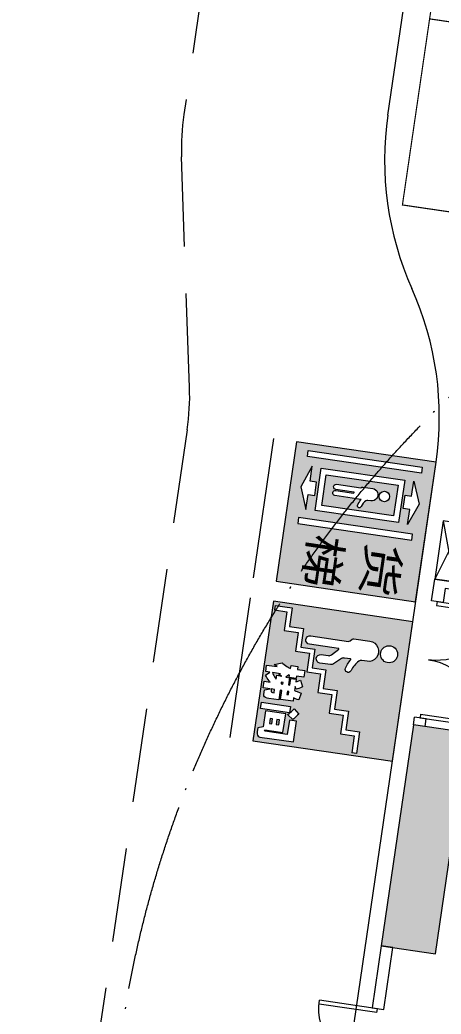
# Model space of a CAD drawing. Header units: inches. Extents: x -414268 to 632271, y -366004 to 318730.
# Drawn here: x 130956 to 136339, y 153112 to 165800 of the extents above; entities that cross this region are included whole.
import ezdxf

# ---------------------------------------------------------------- set-up
doc = ezdxf.new("R2010")
doc.units = ezdxf.units.IN
doc.header["$LTSCALE"] = 1200
doc.header["$MEASUREMENT"] = 0
doc.linetypes.add('DASHEDX2', pattern=[1.5, 1, -0.5])
doc.linetypes.add('DOTE', pattern=[2.4200000000000004, 2, -0.2, 0.02, -0.2])
doc.layers.get('0').update_dxf_attribs({"linetype": 'CONTINUOUS', "lineweight": 0})
for name, color, linetype, lineweight in [('0--PAI--', 7, 'CONTINUOUS', 0), ('0--PAI--BLUE', 5, 'CONTINUOUS', 0), ('0--底牌颜色', 5, 'CONTINUOUS', 0), ('0--挡车架', 7, 'CONTINUOUS', 0), ('0--灯箱字(黄底黑字)', 7, 'CONTINUOUS', 0), ('0--路缘线', 1, 'CONTINUOUS', 0), ('0－－车位', 4, 'CONTINUOUS', 0), ('7', 7, 'CONTINUOUS', 0), ('COL-HATCH', 7, 'CONTINUOUS', 0), ('COLUMN', 7, 'CONTINUOUS', 0), ('DOTE', 7, 'DOTE', 0), ('WALL', 7, 'CONTINUOUS', 0), ('WINDOW', 7, 'CONTINUOUS', 0), ('消火栓', 7, 'CONTINUOUS', 0)]:
    doc.layers.add(name, color=color, linetype=linetype, lineweight=lineweight)
doc.styles.add('-文鼎特粗黑简', font='simhei.ttf', dxfattribs={"width": 0.5})

# ---------------------------------------------------------------- blocks, each defined once
blk = doc.blocks.new('A$C47DC52A3')
at = {"layer": 'DOTE'}
blk.add_circle((13968.80007173077, 13968.80005914877), 13968.79999999996, dxfattribs=at)
blk = doc.blocks.new('_A0LCF')
for p, q in [((-0.5000000000007498, 0), (-0.5000000000007498, 0.5000000000012996)), ((-0.4666666666673632, 0), (-0.4666666666673632, 0.498887651571121)), ((0.4666666666674131, 6.315935428982458e-18), (0.4666666666674132, 0.4988876515711244)), ((0.5000000000007998, 0), (0.5000000000007999, 0.5000000000012996)), ((-0.4666666666673632, 0), (-0.5000000000007498, 0)), ((0.5000000000007998, 0), (0.4666666666674131, 0))]:
    blk.add_line(p, q)
for centre, start, end in [((-0.5000000000012996, 0), 0, 89.999999999937), ((0.5000000000012996, 0), 90.00000000005723, 180)]:
    blk.add_arc(centre, 0.5000000000012996, start, end)
blk = doc.blocks.new('HR')
at = {"layer": '消火栓'}
for p, q in [((-249.9999999999964, 0), (-249.9999999999964, 749.9999999999986)), ((-249.9999999999964, -1.818989403545856e-12), (0, 749.9999999999986)), ((0, 0), (-249.9999999999964, 749.9999999999986)), ((-249.9999999999964, 749.9999999999986), (0, 749.9999999999986)), ((0, 0), (0, 749.9999999999986)), ((-249.9999999999964, 0), (0, 0))]:
    blk.add_line(p, q, dxfattribs=at)
blk = doc.blocks.new('_A0XEK')
for p, q in [((-0.5000000000004998, 0), (-0.5000000000004998, 0.5000000000010497)), ((-0.4666666666671299, 0), (-0.4666666666671299, 0.4988876515708717)), ((0.4666666666671798, 6.315935428979301e-18), (0.4666666666671799, 0.498887651570875)), ((0.5000000000005499, 0), (0.50000000000055, 0.5000000000010497)), ((-0.4666666666671299, 0), (-0.5000000000004998, 0)), ((0.5000000000005499, 0), (0.4666666666671798, 0))]:
    blk.add_line(p, q)
for centre, start, end in [((-0.5000000000010497, 0), 0, 89.999999999937), ((0.5000000000010497, 0), 90.00000000005723, 180)]:
    blk.add_arc(centre, 0.5000000000010497, start, end)
blk = doc.blocks.new('A$C6F4820FC')
at = {"layer": '0--挡车架'}
h = blk.add_hatch(color=256, dxfattribs=at)
h.paths.add_polyline_path([(2017.784217856827, 79.3952663297232, 0.3952043560108401), (2017.78421785311, 169.3952663332057), (1617.474230922457, 169.3952663332057), (1617.474230922458, 79.39526633119387), (1684.499301437642, 79.39526633119385)])
h.paths.add_polyline_path([(818.9364171714836, 169.3952663332057), (818.9364171714836, 79.39526633119385), (1216.632018534735, 79.39526633119385), (1216.632018534736, 169.3952663332057)])
h.paths.add_polyline_path([(418.094204783764, 79.39526633119385), (418.0942047837638, 169.3952663332057), (351.0691342685791, 169.3952663332057), (17.78421785310638, 169.395266333202, 0.3952043560108128), (17.78421784939219, 79.39526632972411)])
h = blk.add_hatch(color=256, dxfattribs=at)
h.paths.add_polyline_path([(1617.474230922457, 169.3952663332057), (1684.499301437642, 169.3952663332057), (1684.499301437642, 248.7905199443812), (1617.474230922457, 248.7905199443812)])
h.paths.add_polyline_path([(1638.848788944474, 209.0928931387934, -1), (1663.124743415625, 209.0928931387934, -1)], flags=16)
h.paths.add_polyline_path([(1617.474230922457, 1.272001827601343e-05), (1684.499301437642, 1.272001827601343e-05), (1684.499301437642, 79.39526633119387), (1617.474230922457, 79.39526633119384)])
h.paths.add_polyline_path([(1638.848788944473, 39.69763952560606, -1), (1663.124743415624, 39.69763952560606, -1)], flags=16)
h.paths.add_polyline_path([(351.069134268579, 248.7905199443813), (351.0691342685791, 169.3952663332057), (418.0942047837639, 169.3952663332057), (418.0942047837638, 248.7905199443812)])
h.paths.add_polyline_path([(396.7196467617473, 209.0928931387934, 1), (372.4436922905957, 209.0928931387934, 1)], flags=16)
h.paths.add_polyline_path([(418.0942047837639, 79.39526633119387), (351.0691342685791, 79.39526633119387), (351.0691342685791, 1.272001827601343e-05), (418.0942047837639, 1.272001827601343e-05)])
h.paths.add_polyline_path([(372.4436922905957, 39.69763952560606, -1), (396.7196467617473, 39.69763952560606, -1)], flags=16)
h = blk.add_hatch(color=40, dxfattribs=at)
h.paths.add_polyline_path([(1216.632018534736, 169.3952663332056), (1216.632018534735, 79.39526633119385), (1617.474230922457, 79.39526633119385), (1617.474230922457, 169.3952663332056)])
h.paths.add_polyline_path([(818.9364171714836, 79.39526633119385), (818.9364171714836, 169.3952663332057), (418.0942047837639, 169.3952663332057), (418.0942047837639, 79.39526633119385)])
for p, q in [((17.78421785310638, 169.395266333202), (418.0942047837639, 169.3952663332057)), ((818.9364171714838, 169.3952663332057), (1216.632018534736, 169.3952663332057)), ((1617.474230922457, 169.3952663332057), (2017.78421785311, 169.3952663332057)), ((17.78421784939155, 79.39526632972411), (418.0942047837639, 79.39526633119385)), ((818.9364171714838, 79.39526633119385), (1216.632018534735, 79.39526633119385)), ((1617.474230922457, 79.39526633119385), (2017.784217856827, 79.3952663297232))]:
    blk.add_line(p, q, dxfattribs=at)
for points in [[(418.0942047837639, 169.3952663332057), (351.0691342685791, 169.3952663332057), (351.0691342685791, 248.7905199443812), (418.0942047837639, 248.7905199443812)], [(1617.474230922457, 169.3952663332057), (1684.499301437642, 169.3952663332057), (1684.499301437642, 248.7905199443812), (1617.474230922457, 248.7905199443812)], [(418.0942047837639, 79.39526633119385), (351.0691342685791, 79.39526633119385), (351.0691342685791, 1.272001827601343e-05), (418.0942047837639, 1.272001827601343e-05)], [(1617.474230922457, 79.39526633119385), (1684.499301437642, 79.39526633119385), (1684.499301437642, 1.272001827601343e-05), (1617.474230922457, 1.272001827601343e-05)]]:
    blk.add_lwpolyline(points, close=True, dxfattribs=at)
at = {"layer": '0--挡车架', "color": 0}
for points in [[(818.9364171714838, 169.3952663332057), (818.9364171714838, 79.39526633119385), (418.0942047837639, 79.39526633119385), (418.0942047837639, 169.3952663332057)], [(1617.474230922457, 169.3952663332057), (1617.474230922457, 79.39526633119385), (1216.632018534735, 79.39526633119385), (1216.632018534736, 169.3952663332057)]]:
    blk.add_lwpolyline(points, close=True, dxfattribs=at)
at = {"layer": '0--挡车架'}
for centre in [(384.5816695261715, 209.0928931387934), (1650.986766180049, 209.0928931387934), (384.5816695261715, 39.69763952560606), (1650.986766180049, 39.69763952560606)]:
    blk.add_circle(centre, 12.13797723557582, dxfattribs=at)
for centre, start, end in [((65.82469069586296, 124.3952663294804), 136.8717046789877, 223.1282953162828), ((1969.743745010358, 124.3952663294804), 316.871704683716, 43.12829532101674)]:
    blk.add_arc(centre, 65.82466886578737, start, end, dxfattribs=at)
blk = doc.blocks.new('A$C001A7B1A')
at = {"layer": '0－－车位', "const_width": 15}
blk.add_lwpolyline([(2407.499988817268, 5307.500045389108), (7.499988817267877, 5307.500045389108), (7.499988817267877, 7.500045389109687), (2407.499988817268, 7.500045389109687)], close=True, dxfattribs=at)
at = {"layer": '0--挡车架'}
blk.add_blockref('A$C6F4820FC', (189.7157709641579, 883.1047790596294), dxfattribs=at)
blk = doc.blocks.new('A$C345525A8')
at = {"layer": '0--PAI--BLUE'}
h = blk.add_hatch(color=256, dxfattribs=at)
h.paths.add_polyline_path([(2.405579289188609e-05, 700.0000090901085), (2.405579289188609e-05, 100.0000090901085), (600.0000240557929, 100.0000090901085), (600.0000240557929, 700.0000090901085)])
h.paths.add_polyline_path([(590.0000240557929, 544.0000090901049), (496.0000240557856, 544.0000090901049), (496.0000240557856, 484.0000090901049), (416.0000240557856, 484.0000090901049), (416.0000240557856, 424.0000090901049), (336.0000240557856, 424.0000090901049), (336.0000240557856, 364.0000090901049), (256.0000240557856, 364.0000090901049), (256.0000240557856, 304.0000090901049), (176.0000240557856, 304.0000090901049), (176.0000240557856, 244.0000090901049), (96.00002405578562, 244.0000090901049), (96.00002405578562, 184.0000090901049), (16.00002405578562, 184.0000090901049), (16.00002405578562, 110.0000090901085), (36.00002405578562, 110.0000090901085), (36.00002405578562, 164.0000090901049), (116.0000240557856, 164.0000090901049), (116.0000240557856, 224.0000090901049), (196.0000240557856, 224.0000090901049), (196.0000240557856, 284.0000090901049), (276.0000240557856, 284.0000090901049), (276.0000240557856, 344.0000090901049), (356.0000240557856, 344.0000090901049), (356.0000240557856, 404.0000090901049), (436.0000240557856, 404.0000090901049), (436.0000240557856, 464.0000090901049), (516.0000240557856, 464.0000090901049), (516.0000240557856, 524.0000090901049), (590.0000240557929, 524.0000090901049)], flags=16)
h.paths.add_polyline_path([(431.6730947455653, 236.7470913468824), (459.4488462519075, 236.7470913468824), (459.4488462519075, 112.1682407861699), (431.6730947455726, 112.1682407861699)], flags=16)
h.paths.add_polyline_path([(466.2837170414277, 134.8541948960592), (535.1656418067068, 134.8541948960592), (541.8066155525448, 112.1682407861699), (549.950291386871, 112.1682407861699), (559.5966693096634, 112.6045091344349), (567.3525510566396, 113.9133141792372), (573.2664108886966, 116.0946559205731), (577.2897745449445, 119.1485343584427), (579.4711162862804, 123.0264752319272), (579.9073846345418, 126.1773021916342), (579.9073846345418, 271.2122908599849), (490.0845791524407, 271.2122908599849), (490.0845791524407, 240.7704550031231), (552.1316331281996, 240.7704550031231), (552.1316331281996, 146.0032749073289), (549.3201259949274, 142.6585509039469), (545.975401991549, 142.6585509039469), (545.9754019915417, 221.2838021138596), (466.2837170414277, 221.2838021138596)], flags=16)
h.paths.add_polyline_path([(446.166898760217, 248.8171823156081), (439.8167705798842, 253.42223710287), (458.9641036427201, 276.2051397345967), (465.1688090402968, 271.5516106864161), (471.9552055688982, 266.3648647681257), (477.6751683572875, 261.90523276362), (482.280223144553, 258.1727146728881), (485.7218956697689, 255.2642590177747), (468.9498013919438, 230.4454374274719), (467.8833676517388, 231.3664483849243), (462.9874672989608, 235.5837090848363), (457.752247119759, 239.8979183065894), (452.177707114126, 244.30907605018)], flags=16)
h.paths.add_polyline_path([(300.3563219171774, 210.0862478416711), (301.3742813964636, 209.2621854060562), (305.833913400973, 205.2872960107343), (311.3599791456872, 199.9551273096913), (312.523361407737, 214.5943541070992), (342.4804546554078, 214.5943541070992), (342.4804546554078, 220.7505852437571), (314.3653833226417, 220.7505852437571), (314.3653833226417, 244.5999216156924), (325.1751435074766, 244.5999216156924), (322.3151621132856, 250.1259873604067), (318.8734895880625, 256.3306927579833), (315.189445758253, 262.7292951992349), (342.6258774381567, 276.2051397345967), (342.7228259599942, 276.0597169518405), (347.2309322254296, 267.7221440738467), (350.9149760552391, 260.7903247624927), (353.7749574494374, 255.1673104959373), (355.7624021470983, 250.9015755351065), (345.6312816151185, 244.5999216156924), (361.9186332837562, 244.5999216156924), (363.8576037204912, 249.8836160558167), (365.7480998963147, 256.0883214533933), (366.6691108537707, 259.2876226740154), (368.2687614640818, 265.9285964198607), (369.9168863353116, 273.8783752105046), (399.7285568002335, 267.7221440738467), (399.6800825393148, 267.479772769253), (398.1773804508412, 260.2086336314678), (396.5777298405301, 253.3252885810325), (394.8811307083815, 246.7327890961096), (394.2024910555192, 244.5999216156924), (408.8417178529198, 244.5999216156924), (408.8417178529198, 190.7934919960826), (370.25620616175, 190.7934919960826), (370.25620616175, 183.2799815537037), (412.1864418563055, 183.2799815537073), (412.1864418563055, 140.8165289890421), (411.7986477689556, 133.7392868949319), (410.2474714195632, 126.6135705399029), (407.4359642862837, 121.3783503606974), (403.412600630043, 118.0821006182341), (398.2258547117526, 116.6763470515943), (378.0605621696304, 116.6763470515943), (370.25620616175, 141.1558488154697), (370.25620616175, 110.8594357413676), (342.4804546554078, 110.8594357413676), (342.4804546554078, 136.6477425500452), (339.8143703048845, 133.351492807582), (337.6330285635486, 130.9762540225711), (333.0279737762903, 126.4196734962279), (327.7442793361624, 121.8630929698811), (321.878893765017, 117.3549867044567), (315.3348685410092, 112.8468804390286), (300.3563219171774, 128.1647468892952), (300.3563219171774, 110.8594357413676), (272.5805704108352, 110.8594357413676), (272.5805704108352, 156.6676123094112), (271.9504050188916, 155.5042300473688), (268.6056810155133, 149.396473171626), (265.0670599684527, 142.9978707303781), (253.2878145652503, 174.3122432837699), (255.7600018720914, 178.4325554618481), (259.5409942237384, 185.0735292076934), (262.8857182271167, 191.4236573880262), (265.7941738822337, 197.4829400028466), (268.2663611890821, 203.2998513130733), (269.8175375384744, 207.2747407083953), (272.0958278016478, 214.1096114979118), (259.1047258754697, 214.1096114979118), (259.1047258754697, 243.2426423099714), (272.5805704108352, 243.2426423099714), (272.5805704108352, 274.7509119070382), (300.3563219171774, 274.7509119070382), (300.3563219171774, 243.2426423099714), (310.3420196663938, 243.2426423099714), (310.3420196663938, 214.1096114979118), (300.3563219171701, 214.1096114979118)], flags=16)
h.paths.add_polyline_path([(495.3682735925686, 187.9819848628067), (516.8423711794894, 187.9819848628067), (516.8423711794894, 198.7917450476452), (495.3682735925686, 198.7917450476452)], flags=0)
h.paths.add_polyline_path([(495.3682735925686, 158.6550570070722), (516.8423711794894, 158.6550570070722), (516.8423711794894, 169.4648171919143), (495.3682735925686, 169.4648171919143)], flags=0)
h.paths.add_polyline_path([(383.7320506971009, 220.7505852437571), (370.25620616175, 220.7505852437571), (370.25620616175, 214.5943541070992), (383.7320506971082, 214.5943541070992)], flags=0)
h.paths.add_polyline_path([(384.4106903499633, 152.304928826743), (384.4106903499633, 159.4791194426907), (370.25620616175, 159.4791194426907), (370.25620616175, 145.3246352544666), (377.4303967776941, 145.3246352544666), (382.1808743477159, 146.6819145601876)], flags=0)
h.paths.add_polyline_path([(335.1608412567002, 183.2799815537073), (342.4804546554078, 183.2799815537073), (342.4804546554078, 190.7934919960826), (335.7910066486511, 190.7934919960826)], flags=0)
h.paths.add_polyline_path([(308.4999977514963, 159.4791194426907), (310.0026998399699, 181.7772794652301), (305.0098509653544, 168.7861775390556), (304.5251083561743, 169.4648171919143), (300.3563219171774, 175.1363057193848), (300.3563219171774, 139.847043770671), (305.4945935745418, 142.9493964694593), (311.9901445376308, 147.2151314302937), (317.4192617605077, 151.1415465646969), (321.8304195040982, 154.8255903945064), (326.338525769519, 159.4791194426907)], flags=0)
edge = h.paths.add_edge_path(flags=16)
edge.add_line((158.7598999313486, 404.2981192661282), (158.7598999313486, 278.7236530746231))
edge.add_arc((140.6158999313411, 278.7236530746231), 18.14400000000387, -180, 0, ccw=False)
edge.add_line((122.4718999313336, 278.7236530746231), (122.4718999313336, 441.2037816170305))
edge.add_arc((113.4718999313336, 441.2037816170305), 9, 359.9999999999971, 404.9999999999749)
edge.add_line((119.8358609620191, 447.5677426477087), (111.225653560643, 456.1779500490811))
edge.add_arc((117.5896145913284, 462.541911079752), 8.999999999997097, 179.9999999999645, 224.9999999999555, ccw=False)
edge.add_line((108.5896145913284, 462.5419110797593), (108.5896145913284, 531.6818303194341))
edge.add_arc((151.8187572613388, 531.6818303194304), 43.22914267000306, -5.5138116294983774e-12, 179.9999999999956, ccw=False)
edge.add_line((195.0478999313345, 531.6818303194268), (195.0478999313345, 509.8407526930168))
edge.add_arc((213.0478999313054, 509.8407526931078), 17.99999999996362, 180.0000000002891, 223.7430230016594)
edge.add_arc((278.242311893955, 572.2356126503437), 108.2409546726554, 223.7430230013552, 251.0649638547712)
edge.add_arc((240.5128038934417, 457.2642605388428), 12.85450880957776, -80.86321042777348, 78.30440369579571, ccw=False)
edge.add_arc((262.822028152812, 560.0014307051206), 117.1944986343046, 236.3285316040484, 260.0409935117252, ccw=False)
edge.add_arc((196.8478999313083, 460.9706016131749), 1.79999999998124, 56.3285316037433, 179.9999999997503)
edge.add_line((195.04789993132, 460.9706016131859), (195.0478999313273, 434.9401547012421))
edge.add_arc((213.0478999313345, 434.9401547012385), 18, 179.9999999999874, 220.7429166670534)
edge.add_line((199.4102777338267, 423.1921650520198), (226.0638219926914, 392.2514698624618))
edge.add_arc((213.335899931335, 379.5235478011055), 17.99999999999999, -1.1311840353300795e-11, 44.99999999999028, ccw=False)
edge.add_line((231.335899931335, 379.5235478011018), (231.335899931335, 333.977766748445))
edge.add_arc((213.1918999313348, 333.9777667484414), 18.14399999999659, -179.99999999999466, 5.115907697472721e-12, ccw=False)
edge.add_line((195.0478999313345, 333.9777667484414), (195.0478999313127, 364.8998595557241))
edge.add_arc((177.04789993132, 364.8998595557059), 18, 4.99389492385525e-11, 45.0000000000233)
edge.add_line((189.7758219926691, 377.6277816170696), (161.8326921374755, 405.5709114722631))
edge.add_arc((160.5598999313443, 404.2981192661282), 1.799999999996751, 45.0000000000998, 180.0000000000109)
edge = h.paths.add_edge_path(flags=16)
edge.add_arc((151.8187572613388, 620.1989729894267), 36.2879999999912, 0, 360)
at = {"layer": '0--PAI--'}
for p, q in [((590.0000240557929, 544.0000090901049), (590.0000240557929, 524.0000090901049)), ((16.00002405578562, 110.0000090901085), (36.00002405578562, 110.0000090901085))]:
    blk.add_line(p, q, dxfattribs=at)
for points in [[(2.405579289188609e-05, 700.0000090901085), (2.405579289188609e-05, 100.0000090901085), (600.0000240557929, 100.0000090901085), (600.0000240557929, 700.0000090901085)], [(300.3563219171774, 210.0862478416711), (301.3742813964636, 209.2621854060562), (305.833913400973, 205.2872960107343), (311.3599791456872, 199.9551273096913), (312.523361407737, 214.5943541070992), (342.4804546554078, 214.5943541070992), (342.4804546554078, 220.7505852437571), (314.3653833226417, 220.7505852437571), (314.3653833226417, 244.5999216156924), (325.1751435074766, 244.5999216156924), (322.3151621132856, 250.1259873604067), (318.8734895880625, 256.3306927579833), (315.189445758253, 262.7292951992349), (342.6258774381567, 276.2051397345967), (342.7228259599942, 276.0597169518405), (347.2309322254296, 267.7221440738467), (350.9149760552391, 260.7903247624927), (353.7749574494374, 255.1673104959373), (355.7624021470983, 250.9015755351065), (345.6312816151185, 244.5999216156924), (361.9186332837562, 244.5999216156924), (363.8576037204912, 249.8836160558167), (365.7480998963147, 256.0883214533933), (366.6691108537707, 259.2876226740154), (368.2687614640818, 265.9285964198607), (369.9168863353116, 273.8783752105046), (399.7285568002335, 267.7221440738467), (399.6800825393148, 267.479772769253), (398.1773804508412, 260.2086336314678), (396.5777298405301, 253.3252885810325), (394.8811307083815, 246.7327890961096), (394.2024910555192, 244.5999216156924), (408.8417178529198, 244.5999216156924), (408.8417178529198, 190.7934919960826), (370.25620616175, 190.7934919960826), (370.25620616175, 183.2799815537037), (412.1864418563055, 183.2799815537073), (412.1864418563055, 140.8165289890421), (411.7986477689556, 133.7392868949319), (410.2474714195632, 126.6135705399029), (407.4359642862837, 121.3783503606974), (403.412600630043, 118.0821006182341), (398.2258547117526, 116.6763470515943), (378.0605621696304, 116.6763470515943), (370.25620616175, 141.1558488154697), (370.25620616175, 110.8594357413676), (342.4804546554078, 110.8594357413676), (342.4804546554078, 136.6477425500452), (339.8143703048845, 133.351492807582), (337.6330285635486, 130.9762540225711), (333.0279737762903, 126.4196734962279), (327.7442793361624, 121.8630929698811), (321.878893765017, 117.3549867044567), (315.3348685410092, 112.8468804390286), (300.3563219171774, 128.1647468892952), (300.3563219171774, 110.8594357413676), (272.5805704108352, 110.8594357413676), (272.5805704108352, 156.6676123094112), (271.9504050188916, 155.5042300473688), (268.6056810155133, 149.396473171626), (265.0670599684527, 142.9978707303781), (253.2878145652503, 174.3122432837699), (255.7600018720914, 178.4325554618481), (259.5409942237384, 185.0735292076934), (262.8857182271167, 191.4236573880262), (265.7941738822337, 197.4829400028466), (268.2663611890821, 203.2998513130733), (269.8175375384744, 207.2747407083953), (272.0958278016478, 214.1096114979118), (259.1047258754697, 214.1096114979118), (259.1047258754697, 243.2426423099714), (272.5805704108352, 243.2426423099714), (272.5805704108352, 274.7509119070382), (300.3563219171774, 274.7509119070382), (300.3563219171774, 243.2426423099714), (310.3420196663938, 243.2426423099714), (310.3420196663938, 214.1096114979118), (300.3563219171701, 214.1096114979118)], [(446.166898760217, 248.8171823156081), (439.8167705798842, 253.42223710287), (458.9641036427201, 276.2051397345967), (465.1688090402968, 271.5516106864161), (471.9552055688982, 266.3648647681257), (477.6751683572875, 261.90523276362), (482.280223144553, 258.1727146728881), (485.7218956697689, 255.2642590177747), (468.9498013919438, 230.4454374274719), (467.8833676517388, 231.3664483849243), (462.9874672989608, 235.5837090848363), (457.752247119759, 239.8979183065894), (452.177707114126, 244.30907605018)], [(466.2837170414277, 134.8541948960592), (535.1656418067068, 134.8541948960592), (541.8066155525448, 112.1682407861699), (549.950291386871, 112.1682407861699), (559.5966693096634, 112.6045091344349), (567.3525510566396, 113.9133141792372), (573.2664108886966, 116.0946559205731), (577.2897745449445, 119.1485343584427), (579.4711162862804, 123.0264752319272), (579.9073846345418, 126.1773021916342), (579.9073846345418, 271.2122908599849), (490.0845791524407, 271.2122908599849), (490.0845791524407, 240.7704550031231), (552.1316331281996, 240.7704550031231), (552.1316331281996, 146.0032749073289), (549.3201259949274, 142.6585509039469), (545.975401991549, 142.6585509039469), (545.9754019915417, 221.2838021138596), (466.2837170414277, 221.2838021138596)], [(383.7320506971009, 220.7505852437571), (370.25620616175, 220.7505852437571), (370.25620616175, 214.5943541070992), (383.7320506971082, 214.5943541070992)], [(431.6730947455653, 236.7470913468824), (459.4488462519075, 236.7470913468824), (459.4488462519075, 112.1682407861699), (431.6730947455726, 112.1682407861699)], [(308.4999977514963, 159.4791194426907), (310.0026998399699, 181.7772794652301), (305.0098509653544, 168.7861775390556), (304.5251083561743, 169.4648171919143), (300.3563219171774, 175.1363057193848), (300.3563219171774, 139.847043770671), (305.4945935745418, 142.9493964694593), (311.9901445376308, 147.2151314302937), (317.4192617605077, 151.1415465646969), (321.8304195040982, 154.8255903945064), (326.338525769519, 159.4791194426907)], [(335.1608412567002, 183.2799815537073), (342.4804546554078, 183.2799815537073), (342.4804546554078, 190.7934919960826), (335.7910066486511, 190.7934919960826)], [(495.3682735925686, 187.9819848628067), (516.8423711794894, 187.9819848628067), (516.8423711794894, 198.7917450476452), (495.3682735925686, 198.7917450476452)], [(495.3682735925686, 158.6550570070722), (516.8423711794894, 158.6550570070722), (516.8423711794894, 169.4648171919143), (495.3682735925686, 169.4648171919143)], [(384.4106903499633, 152.304928826743), (384.4106903499633, 159.4791194426907), (370.25620616175, 159.4791194426907), (370.25620616175, 145.3246352544666), (377.4303967776941, 145.3246352544666), (382.1808743477159, 146.6819145601876)]]:
    blk.add_lwpolyline(points, close=True, dxfattribs=at)
blk.add_lwpolyline([(158.7598999313486, 404.2981192661282), (158.7598999313486, 278.7236530746231, -0.9999999999999999), (122.4718999313336, 278.7236530746231), (122.4718999313336, 441.2037816170305, 0.1989123673795435), (119.8358609620191, 447.5677426477087), (111.225653560643, 456.1779500490811, -0.1989123673795669), (108.5896145913284, 462.5419110797593), (108.5896145913284, 531.6818303194341, -1.00000000000001), (195.0478999313345, 531.6818303194268), (195.0478999313418, 509.8407526930168, 0.1932169226587883), (200.0438329910248, 497.3951011227182, 0.1197824476978169), (243.1185675033412, 469.8518890980595, -0.8329292141941118), (242.5539977271983, 444.5728490937508, -0.1038359205590681), (197.8458740575152, 462.4686161803111, 0.5989112694497052), (195.04789993132, 460.9706016131859), (195.0478999313345, 434.9401547012421, 0.1796712742229802), (199.4102777338267, 423.1921650520198), (226.0638219926914, 392.2514698624618, -0.1989123673796645), (231.335899931335, 379.5235478011018), (231.335899931335, 333.977766748445, -0.9999999999999999), (195.0478999313345, 333.9777667484414), (195.04789993132, 364.8998595557241, 0.198912367379534), (189.7758219926691, 377.6277816170696), (161.8326921374755, 405.5709114722631, 0.6681786379189388)], format="xyb", close=True, dxfattribs=at)
for points in [[(16.00002405578562, 110.0000090901085), (16.00002405578562, 184.0000090901049), (96.00002405578562, 184.0000090901049), (96.00002405578562, 244.0000090901049), (176.0000240557856, 244.0000090901049), (176.0000240557856, 304.0000090901049), (256.0000240557856, 304.0000090901049), (256.0000240557856, 364.0000090901049), (336.0000240557856, 364.0000090901049), (336.0000240557856, 424.0000090901049), (416.0000240557856, 424.0000090901049), (416.0000240557856, 484.0000090901049), (496.0000240557856, 484.0000090901049), (496.0000240557856, 544.0000090901049), (590.0000240557929, 544.0000090901049)], [(36.00002405578562, 110.0000090901085), (36.00002405578562, 164.0000090901049), (116.0000240557856, 164.0000090901049), (116.0000240557856, 224.0000090901049), (196.0000240557856, 224.0000090901049), (196.0000240557856, 284.0000090901049), (276.0000240557856, 284.0000090901049), (276.0000240557856, 344.0000090901049), (356.0000240557856, 344.0000090901049), (356.0000240557856, 404.0000090901049), (436.0000240557856, 404.0000090901049), (436.0000240557856, 464.0000090901049), (516.0000240557856, 464.0000090901049), (516.0000240557856, 524.0000090901049), (590.0000240557929, 524.0000090901049)]]:
    blk.add_lwpolyline(points, dxfattribs=at)
blk.add_circle((151.8187572613388, 620.1989729894267), 36.2879999999912, dxfattribs=at)
at = {"layer": '7'}
blk.add_lwpolyline([(2.405579289188609e-05, 9.09010850591585e-06), (600.0000240557929, 9.09010850591585e-06)], dxfattribs=at)
blk = doc.blocks.new('A$C02CB3142')
at = {"layer": '0--底牌颜色'}
h = blk.add_hatch(color=256, dxfattribs=at)
h.paths.add_polyline_path([(2083.408075451676, 67106.32013812407), (2083.408075463609, 65306.32013812612), (3883.408075461455, 65306.32013813799), (3883.408075449639, 67106.32013813594)])
h.paths.add_polyline_path([(2363.196242969541, 66860.98342176815), (2643.140101779543, 66968.499108637), (2923.083960590942, 66860.98342177185), (2728.495353014616, 66860.98342177055), (2728.49535301514, 66777.05594722895), (2557.784850546392, 66777.05594722783), (2557.784850545868, 66860.98342176943)], flags=16)
h.paths.add_polyline_path([(2841.421452817682, 65741.75963706446), (2444.858750757528, 65741.75963706184), (2444.858750751475, 66668.689218235), (2841.42145281157, 66668.68921823762)], flags=0)
edge = h.paths.add_edge_path(flags=0)
edge.add_arc((2816.087678563908, 66405.8406820178), 214.8565808293658, 236.3285316043967, 258.7037237441423, ccw=False)
edge.add_arc((2695.135110159019, 66224.28416201529), 3.300000000009924, 56.32853160439507, 180.0000000002527)
edge.add_line((2691.835110159009, 66224.28416201528), (2691.835110161221, 65890.16475636164))
edge.add_arc((2658.571110161283, 65890.16475636142), 33.26399999993737, -179.99999999962404, 3.76019215764245e-10, ccw=False)
edge.add_line((2625.307110161346, 65890.1647563612), (2625.307110159774, 66120.38461104536))
edge.add_arc((2619.110012641439, 66120.38461104533), 6.197097518335795, 2.690818803320932e-10, 180.0000000004036)
edge.add_line((2612.912915123103, 66120.38461104529), (2612.912915124616, 65890.1647563611))
edge.add_arc((2579.64891512465, 65890.1647563609), 33.26399999996647, -179.99999999962404, 3.510081114654895e-10, ccw=False)
edge.add_line((2546.384915124683, 65890.16475636068), (2546.384915122704, 66201.0605074017))
edge.add_arc((2531.384915122687, 66201.06050740159), 15.00000000001683, 3.890895523277639e-10, 45.0000000004262)
edge.add_line((2541.991516840411, 66211.66710911947), (2538.160991813056, 66215.49763414677))
edge.add_arc((2549.82825370251, 66227.16489603641), 16.4999999999568, 180.0000000004548, 225.0000000004589, ccw=False)
edge.add_line((2533.328253702552, 66227.16489603628), (2533.328253701678, 66353.92141464222))
edge.add_arc((2612.581681929936, 66353.92141464274), 79.25342822825769, 3.681748239614535e-10, 180.0000000003787, ccw=False)
edge.add_line((2691.835110158194, 66353.92141464325), (2691.835110158485, 66313.87943899487))
edge.add_arc((2724.83511015838, 66313.87943899525), 32.99999999989495, 180.0000000006569, 223.7430230020235)
edge.add_arc((2844.35819875574, 66428.27001558412), 198.4417502329711, 223.7430230017061, 251.2405663442963)
edge.add_arc((2779.003841837973, 66217.50762697427), 22.91398831790696, -102.61090736639761, 86.15536940955388, ccw=False)
edge = h.paths.add_edge_path(flags=0)
edge.add_arc((2612.581681928888, 66516.20284287089), 66.52799999990815, 0, 360)
h.paths.add_polyline_path([(2363.196242978214, 65549.46543352763), (2643.140101789613, 65441.94974666249), (2923.083960599673, 65549.46543353131), (2728.495353023289, 65549.46543353003), (2728.495353022707, 65633.39290807166), (2557.784850554017, 65633.39290807054), (2557.784850554541, 65549.46543352891)], flags=16)
h.paths.add_polyline_path([(2916.421452818147, 65666.75963706504), (2369.858750758111, 65666.75963706143), (2369.858750751067, 66743.68921823442), (2916.421452810988, 66743.68921823803)], flags=16)
h.paths.add_polyline_path([(2250.068312854739, 65470.19339207733), (2173.655825067777, 65470.19339207685), (2173.655825058115, 66942.44688417451), (2250.068312845018, 66942.446884175)], flags=16)
h.paths.add_polyline_path([(3036.211890724138, 65470.19339208254), (3112.624378511042, 65470.19339208303), (3112.624378501321, 66942.4468841807), (3036.211890714418, 66942.4468841802)], flags=16)
at = {"layer": '0--PAI--'}
for points in [[(2083.408075451676, 67106.32013812407), (2083.408075463609, 65306.32013812612), (3883.408075461455, 65306.32013813799), (3883.408075449639, 67106.32013813594)], [(2250.068312854739, 65470.19339207733), (2173.655825067777, 65470.19339207685), (2173.655825058115, 66942.44688417451), (2250.068312845018, 66942.446884175)], [(2363.196242969541, 66860.98342176815), (2643.140101779543, 66968.499108637), (2923.083960590942, 66860.98342177185), (2728.495353014616, 66860.98342177055), (2728.49535301514, 66777.05594722895), (2557.784850546392, 66777.05594722783), (2557.784850545868, 66860.98342176943)], [(3036.211890724138, 65470.19339208254), (3112.624378511042, 65470.19339208303), (3112.624378501321, 66942.4468841807), (3036.211890714418, 66942.4468841802)], [(2916.421452818147, 65666.75963706504), (2369.858750758111, 65666.75963706143), (2369.858750751067, 66743.68921823442), (2916.421452810988, 66743.68921823803)], [(2841.421452817682, 65741.75963706446), (2444.858750757528, 65741.75963706184), (2444.858750751475, 66668.689218235), (2841.42145281157, 66668.68921823762)], [(2363.196242978214, 65549.46543352763), (2643.140101789613, 65441.94974666249), (2923.083960599673, 65549.46543353131), (2728.495353023289, 65549.46543353003), (2728.495353022707, 65633.39290807166), (2557.784850554017, 65633.39290807054), (2557.784850554541, 65549.46543352891)]]:
    blk.add_lwpolyline(points, close=True, dxfattribs=at)
blk.add_lwpolyline([(2774.001053251792, 66195.14643364941, -0.09794157306994242), (2696.964729390398, 66227.0305220551, 0.5989112694484939), (2691.835110159009, 66224.28416201528), (2691.835110161221, 65890.16475636164, -0.9999999999999999), (2625.307110161346, 65890.1647563612), (2625.307110159774, 66120.38461104536, 0.9999999999999999), (2612.912915123103, 66120.38461104529), (2612.912915124616, 65890.1647563611, -0.9999999999999999), (2546.384915124683, 65890.16475636068), (2546.384915122704, 66201.0605074017, 0.1989123673797559), (2541.991516840411, 66211.66710911947), (2538.160991813056, 66215.49763414677, -0.1989123673796662), (2533.328253702552, 66227.16489603628), (2533.328253701678, 66353.92141464222, -1.000000000000009), (2691.835110158194, 66353.92141464325), (2691.835110158485, 66313.87943899487, 0.1932169226587637), (2700.994320768048, 66291.06241111609, 0.120559723050095), (2780.540250382095, 66240.37004831189, -1.07958307243308), (2774.001053174143, 66195.14643366492)], format="xyb", dxfattribs=at)
blk.add_circle((2612.581681928888, 66516.20284287089), 66.52799999990815, dxfattribs=at)
at = {"layer": '7'}
blk.add_lwpolyline([(2083.408075465588, 65006.32013812645), (3883.408075463492, 65006.32013813834)], dxfattribs=at)
at = {"layer": '0--灯箱字(黄底黑字)', "color": 7, "true_color": 0xf7f7f7, "style": '-文鼎特粗黑简', "width": 1.2}
for s, p in [('货', (3205.456614686642, 66399.9591815102)), ('梯', (3205.456614686758, 65651.19003504983))]:
    blk.add_text(s, height=416.000000006783, rotation=359.9999999979815, dxfattribs=at).set_placement(p)

msp = doc.modelspace()

# ---------------------------------------------------------------- hatches: boundary and pattern name
at = {"layer": 'COL-HATCH'}
msp.add_hatch(color=256, dxfattribs=at).paths.add_polyline_path([(145188.0955746318, 155457.1190281003), (135985.9890225964, 156802.940340529), (135573.5599107231, 153982.9399455503), (136266.1915866827, 153881.6415671954), (136627.9715093788, 156355.3261241943), (145137.4463854544, 155110.8031901204)])
msp.add_hatch(color=256, dxfattribs=at).paths.add_polyline_path([(145188.0955746318, 155457.1190281003), (135985.9890225964, 156802.940340529), (135573.5599107231, 153982.9399455503), (136266.1915866827, 153881.6415671954), (136627.9715093788, 156355.3261241943), (145137.4463854544, 155110.8031901204)])

# ---------------------------------------------------------------- linework, layer by layer
at = {"layer": '0--路缘线', "linetype": 'DASHEDX2'}
for p, q in [((135423.6523927125, 180812.5891406329), (133051.3005926147, 164591.5397027152)), ((133124.4851705758, 161108.5859090567), (133021.5540110365, 164052.5784927318)), ((133094.7385889975, 160569.6246990733), (130956.3425962811, 145948.2573646617))]:
    msp.add_line(p, q, dxfattribs=at)
at = {"layer": '0--路缘线'}
for p, q in [((135658.6999484946, 164584.9920662628), (137977.3863017826, 180439.1018851182)), ((133754.1956758116, 142925.0205852712), (136274.1648039923, 160155.4093533113))]:
    msp.add_line(p, q, dxfattribs=at)
for centre, radius, start, end in [((136019.7220610135, 164157.403795482), 3000, 171.6793996841437, 182.002423422313), ((139616.5952396929, 164006.1441899519), 4000, 171.6793996841437, 204.1411446499244), ((132316.2695127939, 160734.2572296222), 4000, 351.6793996841437, 24.14114464992438), ((130126.3171205987, 161003.7606063065), 3000, 351.6793996841437, 2.00242342231298)]:
    msp.add_arc(centre, radius, start, end, dxfattribs=at)
at = {"layer": 'COLUMN'}
msp.add_lwpolyline([(145188.0955746318, 155457.1190281003), (135985.9890225964, 156802.940340529), (135573.5599107231, 153982.9399455503), (136266.1915866827, 153881.6415671954), (136627.9715093788, 156355.3261241943), (145137.4463854544, 155110.8031901204)], close=True, dxfattribs=at)
at = {"layer": 'WALL'}
for p, q in [((135985.9890225964, 156802.940340529), (136000.4602195044, 156901.8877228089)), ((136148.8812929242, 156880.1809274472), (136000.4602195044, 156901.8877228089)), ((136134.4100960164, 156781.2335451672), (136148.8812929242, 156880.1809274472))]:
    msp.add_line(p, q, dxfattribs=at)
for points in [[(136762.3710303934, 159347.3717068589), (136653.8370535847, 158605.2663397604), (136950.6792004236, 158561.852749037), (136936.2080035157, 158462.905366757), (136391.997400976, 158542.4969497501), (136365.9492465422, 158364.3916616478), (136217.5281731222, 158386.0984570095), (136258.047524464, 158663.1511273918), (136554.8896713047, 158619.7375366682), (136663.4236481133, 159361.8429037668)], [(135457.7903354604, 153191.3608873107), (135606.2114088803, 153169.654091949), (135721.980984143, 153961.2331501885), (135573.5599107231, 153982.9399455503)]]:
    msp.add_lwpolyline(points, close=True, dxfattribs=at)

# ---------------------------------------------------------------- block references
at = {"xscale": -1, "rotation": 81.6793996637859}
for p in [(141791.9955138664, 167426.7429463811), (141444.6867880795, 165052.0057716619)]:
    msp.add_blockref('A$C001A7B1A', p, dxfattribs=at)
at = {"color": 7, "true_color": 0xffffff, "rotation": 261.6793996839928}
msp.add_blockref('A$C02CB3142', (70175.71176758996, 171927.9748312733), dxfattribs=at)
at = {"rotation": 171.6793996831377}
msp.add_blockref('HR', (136366.5815012722, 159405.2564944914), dxfattribs=at)
at = {"layer": '7', "xscale": 3.000000000007569, "yscale": 3, "zscale": 3, "rotation": 261.6793996840229}
msp.add_blockref('A$C345525A8', (133898.5603779119, 158423.7048721689), dxfattribs=at)
at = {"layer": 'COL-HATCH', "rotation": 351.6793996836047}
msp.add_blockref('A$C47DC52A3', (130241.8327669072, 139078.8212253051), dxfattribs=at)
at = {"layer": 'WINDOW', "xscale": 1499.999999999997, "yscale": -1499.999999999994, "zscale": 1500}
for name, p, rotation in [('_A0XEK', (136178.2573639083, 157633.863252073), 81.67939968357939), ('_A0LCF', (135418.5195262473, 152439.1256823755), 261.6793996835794)]:
    msp.add_blockref(name, p, dxfattribs=dict(at, rotation=rotation))

doc.saveas('drawing.dxf')
